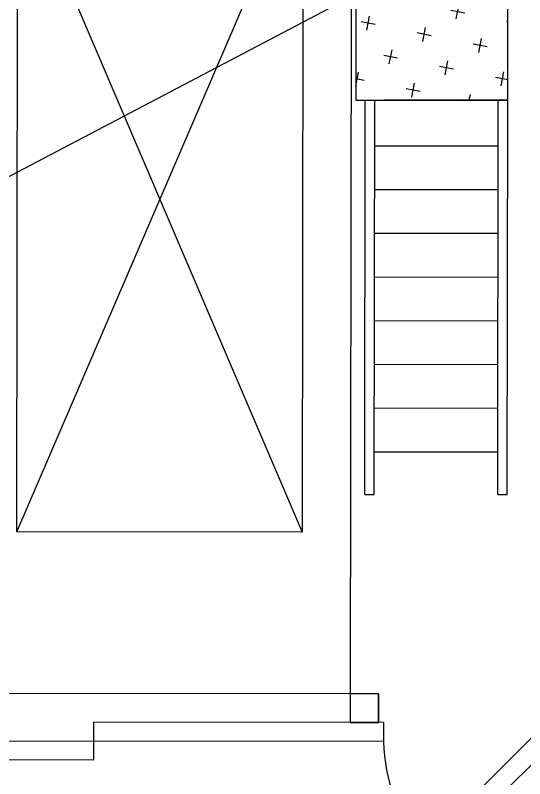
# Model space of a CAD drawing. Header units: millimetres. Extents: x 9 to 403, y 12 to 283.
# Drawn here: x 69.737 to 72.417, y 240.1 to 244.117 of the extents above; entities that cross this region are included whole.
import ezdxf

# ---------------------------------------------------------------- set-up
doc = ezdxf.new("R2010")
doc.units = ezdxf.units.MM
for name, color, linetype in [('SITE_20200109$0$AA-CON', 2, 'Continuous'), ('SITE_20200109$0$AA-VOID', 10, 'Continuous'), ('SITE_20200109$0$AA-WIN', 4, 'Continuous'), ('SITE_20200109$0$출력안됨', 155, 'Continuous')]:
    doc.layers.add(name, color=color, linetype=linetype)

msp = doc.modelspace()

# ---------------------------------------------------------------- hatches: boundary and pattern name
h = msp.add_hatch()
h.set_pattern_fill('CROSS', color=8, scale=600, angle=78.8038, style=0)
h.set_pattern_definition([(78.80379, (-179.97536, -1.74407), (-0.11802008, 0.17627061), [0.07500002, -0.22500005]), (168.80383, (-179.93129, -1.71457), (-0.17627094, -0.11801986), [0.07500015, -0.22500044])])
h.paths.add_polyline_path([(72.3311, 246.0452), (71.5311, 246.0463), (71.5278, 243.6713), (72.3278, 243.6702)])

# ---------------------------------------------------------------- linework, layer by layer
at = {"color": 8}
for p, q in [((71.5061, 246.0464), (71.4985, 240.5464)), ((71.5311, 246.0463), (71.5278, 243.6713)), ((72.3278, 243.6702), (72.3311, 246.0452)), ((71.5278, 243.6713), (72.3278, 243.6702)), ((71.575, 241.5963), (71.5778, 243.6713)), ((71.625, 241.5962), (71.6278, 243.6712)), ((72.3278, 243.6702), (71.6778, 243.6711)), ((72.275, 241.5953), (72.2778, 243.6703)), ((72.325, 241.5952), (72.3278, 243.6702)), ((72.2775, 243.4283), (71.6275, 243.4292)), ((72.2772, 243.1983), (71.6272, 243.1992)), ((72.2769, 242.9683), (71.6269, 242.9692)), ((72.2766, 242.7383), (71.6266, 242.7392)), ((72.2762, 242.5083), (71.6262, 242.5092)), ((72.2759, 242.2783), (71.6259, 242.2792)), ((72.2756, 242.0483), (71.6256, 242.0492)), ((72.2753, 241.8183), (71.6253, 241.8192)), ((71.575, 241.5963), (71.625, 241.5962)), ((72.275, 241.5953), (72.325, 241.5952)), ((71.4985, 240.5464), (67.6985, 240.5516)), ((71.4985, 240.5464), (71.4983, 240.3964)), ((71.6485, 240.5462), (71.4985, 240.5464)), ((71.6483, 240.3962), (71.6485, 240.5462)), ((71.6485, 240.5462), (71.6483, 240.3962)), ((71.4983, 240.3964), (71.6483, 240.3962))]:
    msp.add_line(p, q, dxfattribs=at)
at = {"layer": 'SITE_20200109$0$AA-CON', "color": 8}
for p, q in [((70.1483, 240.3982), (70.1482, 240.2982)), ((71.6733, 240.3961), (70.1483, 240.3982)), ((71.6733, 240.3961), (71.6732, 240.2961)), ((71.6732, 240.2961), (70.1482, 240.2982))]:
    msp.add_line(p, q, dxfattribs=at)
at = {"layer": 'SITE_20200109$0$AA-VOID', "color": 8}
for p, q in [((69.7455, 241.3988), (69.7503, 244.8988)), ((69.7503, 244.8988), (71.2455, 241.3967)), ((69.7455, 241.3988), (71.2503, 244.8967)), ((71.2503, 244.8967), (71.2455, 241.3967)), ((71.2455, 241.3967), (69.7455, 241.3988))]:
    msp.add_line(p, q, dxfattribs=at)
at = {"layer": 'SITE_20200109$0$AA-WIN', "color": 8}
for p, q in [((71.8653, 239.7302), (72.5026, 240.3657)), ((67.6982, 240.3016), (70.1482, 240.2982)), ((70.1482, 240.2982), (70.1481, 240.1982)), ((72.5732, 240.2949), (71.9359, 239.6594)), ((70.1481, 240.1982), (67.6981, 240.2016))]:
    msp.add_line(p, q, dxfattribs=at)
msp.add_ellipse((72.7321, 240.34), major_axis=(-1.0598, 0.0002), ratio=0.999998, start_param=0.041592, end_param=0.613296, dxfattribs=at)
at = {"layer": 'SITE_20200109$0$출력안됨', "color": 8}
msp.add_line((56.843, 236.5165), (75.4564, 246.2909), dxfattribs=at)

doc.saveas('drawing.dxf')
